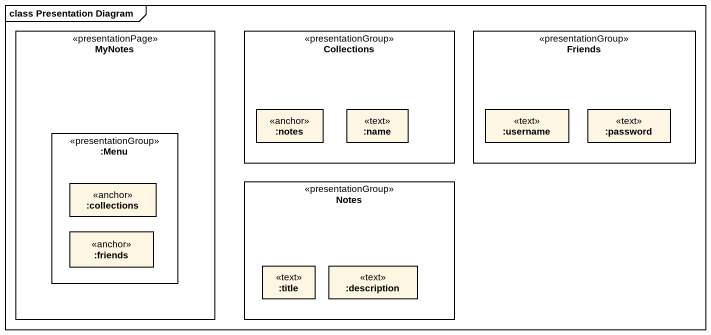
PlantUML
@startuml
mainframe class Presentation Diagram
rectangle MyNotes <<presentationPage>> {
  rectangle ":Menu" as Menu <<presentationGroup>> {
    rectangle ":collections" as collections_ <<anchor>>
    rectangle ":friends" as friends <<anchor>>
  }
}
rectangle "Collections" as Collections_ <<presentationGroup>> {
  rectangle ":notes" as notes <<anchor>>
  rectangle ":name" as name <<text>>
}
rectangle Friends <<presentationGroup>> {
  rectangle ":username" as username <<text>>
  rectangle ":password" as password <<text>>
}
rectangle Notes <<presentationGroup>> {
  rectangle ":title" as title_ <<text>>
  rectangle ":description" as description <<text>>
}
@enduml
